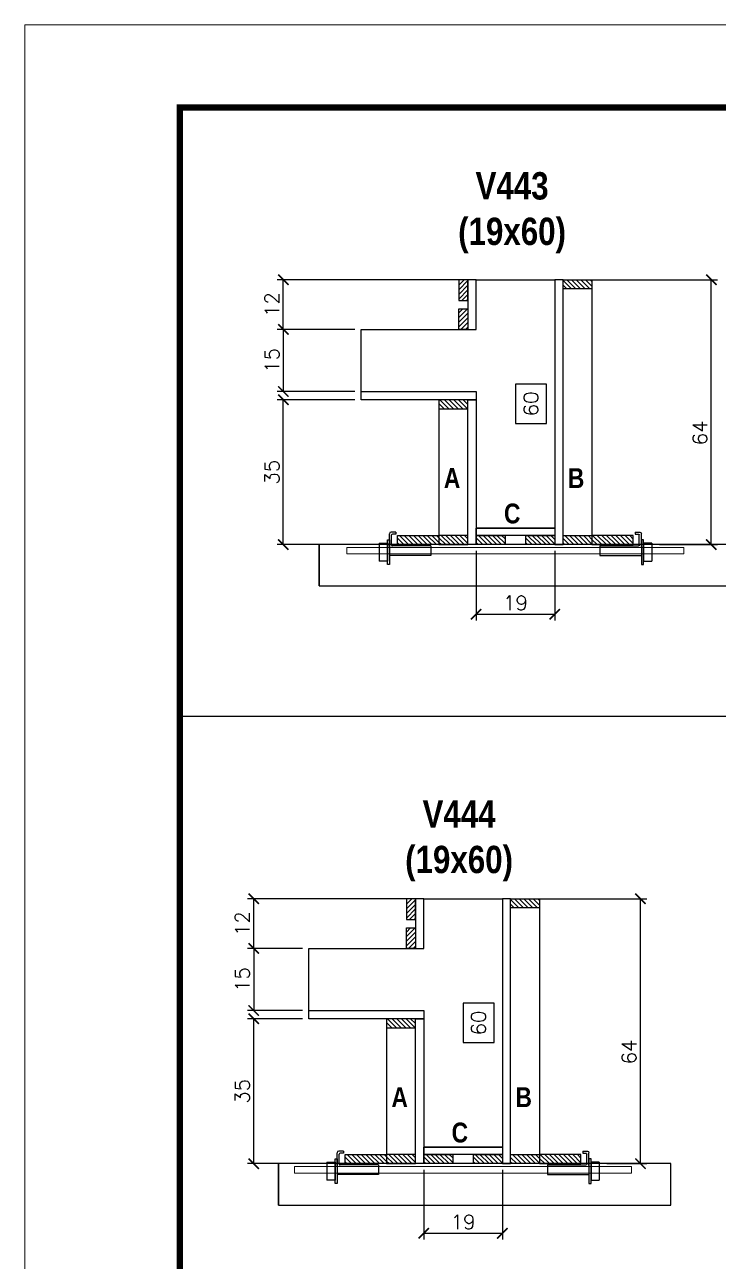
# Model space of a CAD drawing. Extents: x -3394 to 16474, y -5031 to 14397.
# Drawn here: x 5857 to 6193, y 1165 to 1762 of the extents above; entities that cross this region are included whole.
import ezdxf

# ---------------------------------------------------------------- set-up
doc = ezdxf.new("R2010")
doc.units = 0
doc.linetypes.add('DASHED', pattern=[0.75, 0.5, -0.25])
doc.layers.get('0').update_dxf_attribs({"linetype": 'CONTINUOUS'})
doc.layers.get('Defpoints').update_dxf_attribs({"linetype": 'CONTINUOUS'})
for name, color, linetype in [('barrote', 251, 'CONTINUOUS'), ('COTA', 241, 'CONTINUOUS'), ('Cota Seção (2x)', 4, 'CONTINUOUS'), ('detalhes', 4, 'CONTINUOUS'), ('NOMENCLATURA', 7, 'CONTINUOUS'), ('Painéis', 200, 'CONTINUOUS'), ('presilha', 1, 'CONTINUOUS'), ('SARR_2.2x7', 40, 'CONTINUOUS'), ('SARR_3.5x7', 81, 'CONTINUOUS')]:
    doc.layers.add(name, color=color, linetype=linetype)
for name, color, linetype, lineweight in [('CONCRETO', 251, 'CONTINUOUS', 25), ('Folhas', 255, 'CONTINUOUS', 9), ('SARRAFO DE PRESSAO', 251, 'DASHED', 9), ('SCO-___-LAJ', 2, 'CONTINUOUS', 0)]:
    doc.layers.add(name, color=color, linetype=linetype, lineweight=lineweight)
doc.styles.add('ROMANS', font='romans.shx')
doc.styles.add('TECNICA', font='techb___.ttf', dxfattribs={"height": 10})
doc.dimstyles.new('Cota Seção (2x)', dxfattribs={"dimtxt": 7, "dimasz": 5, "dimexe": 3, "dimexo": 3, "dimgap": 2, "dimtad": 3, "dimdec": 1, "dimlfac": 0.5, "dimzin": 12, "dimdsep": 46, "dimtxsty": 'ROMANS', "dimblk": 'ARCHTICK', "dimcen": 0, "dimclrd": 4, "dimclre": 4, "dimclrt": 1, "dimadec": 1, "dimazin": 3, "dimtfac": 1, "dimtdec": 1, "dimtmove": 0, "dimatfit": 3, "dimldrblk": 'OBLIQUE', "dimfxl": 1, "dimtolj": 1, "dimtzin": 12, "dimarcsym": 0})
doc.dimstyles.new('Cota Seção interna', dxfattribs={"dimtxt": 7, "dimasz": 6, "dimexe": 0.18, "dimexo": 2, "dimgap": -4, "dimtad": 3, "dimdec": 1, "dimlfac": 0.5, "dimzin": 12, "dimdsep": 46, "dimtxsty": 'ROMANS', "dimblk": 'ARCHTICK', "dimcen": 0.09, "dimse1": 1, "dimse2": 1, "dimsd1": 1, "dimsd2": 1, "dimclrd": 180, "dimclre": 5, "dimclrt": 1, "dimadec": 0, "dimazin": 3, "dimtfac": 1, "dimtdec": 1, "dimtofl": 0, "dimtmove": 0, "dimatfit": 3, "dimldrblk": 'ARCHTICK', "dimfxl": 1, "dimtolj": 1, "dimtzin": 0, "dimarcsym": 0})
pattern_1 = [(135, (-2119.2483, -13249.0879), (-1.12253202, -1.12253202), [])]
pattern_2 = [(135, (-2075.2483, -13249.0879), (-1.12253202, -1.12253202), [])]
pattern_3 = [(225, (20450.6812, -6125.2628), (1.12253202, -1.12253202), [])]
pattern_4 = [(135, (-2144.5727, -13548.2652), (-1.12253202, -1.12253202), [])]
pattern_5 = [(135, (-2100.5727, -13548.2652), (-1.12253202, -1.12253202), [])]
pattern_6 = [(225, (20425.3568, -6424.4402), (1.12253202, -1.12253202), [])]

# ---------------------------------------------------------------- blocks, each defined once
blk = doc.blocks.new('9999999999')
at = {"layer": 'Folhas'}
blk.add_lwpolyline([(98138.98, 34190.21), (99623.98, 34190.21), (99623.98, 35240.21), (98138.98, 35240.21)], close=True, dxfattribs=at)
at = {"layer": 'Folhas', "color": 30, "const_width": 3}
blk.add_lwpolyline([(98213.98, 34230.21), (99583.98, 34230.21), (99583.98, 35200.21), (98213.98, 35200.21)], close=True, dxfattribs=at)
blk = doc.blocks.new('_ArchTick')
at = {"color": 0, "linetype": 'ByBlock', "const_width": 0.15}
blk.add_lwpolyline([(-0.5, -0.5), (0.5, 0.5)], dxfattribs=at)
blk = doc.blocks.new('*D938')
at = {"layer": 'COTA', "color": 4, "lineweight": -2, "transparency": 16777216}
for p, q in [((6016.84, 1580.99), (5979.23, 1580.99)), ((5982.23, 1510.99), (5982.23, 1580.99)), ((6034.44, 1510.99), (5979.23, 1510.99))]:
    blk.add_line(p, q, dxfattribs=at)
at = {"layer": 'Defpoints', "color": 0, "transparency": 16777216}
for p in [(5982.23, 1580.99), (6019.84, 1580.99), (6037.44, 1510.99)]:
    blk.add_point(p, dxfattribs=at)
at = {"layer": 'COTA', "color": 4, "lineweight": -2, "transparency": 16777216, "xscale": 5, "yscale": 5, "zscale": 5}
for p, rotation in [((5982.23, 1580.99), 90), ((5982.23, 1510.99), 270)]:
    blk.add_blockref('_ArchTick', p, dxfattribs=dict(at, rotation=rotation))
at = {"layer": 'COTA', "color": 1, "transparency": 16777216, "insert": (5976.73, 1545.99), "char_height": 7, "attachment_point": 5, "rotation": 90, "style": 'ROMANS'}
blk.add_mtext('\\A1;35', dxfattribs=at)
blk = doc.blocks.new('_Oblique')
at = {"color": 0, "linetype": 'ByBlock', "lineweight": -2}
blk.add_line((-0.5, -0.5), (0.5, 0.5), dxfattribs=at)
blk = doc.blocks.new('*D939')
at = {"layer": 'COTA', "color": 4, "lineweight": -2, "transparency": 16777216}
for p, q in [((6016.84, 1614.99), (5979.23, 1614.99)), ((5982.23, 1614.99), (5982.23, 1584.99)), ((6016.84, 1584.99), (5979.23, 1584.99))]:
    blk.add_line(p, q, dxfattribs=at)
at = {"layer": 'Defpoints', "color": 0, "transparency": 16777216}
for p in [(6019.84, 1614.99), (5982.23, 1584.99), (6019.84, 1584.99)]:
    blk.add_point(p, dxfattribs=at)
at = {"layer": 'COTA', "color": 4, "lineweight": -2, "transparency": 16777216, "xscale": 5, "yscale": 5, "zscale": 5}
for p, rotation in [((5982.23, 1614.99), 90), ((5982.23, 1584.99), 270)]:
    blk.add_blockref('_ArchTick', p, dxfattribs=dict(at, rotation=rotation))
at = {"layer": 'COTA', "color": 1, "transparency": 16777216, "insert": (5976.73, 1599.99), "char_height": 7, "attachment_point": 5, "rotation": 90, "style": 'ROMANS'}
blk.add_mtext('\\A1;15', dxfattribs=at)
blk = doc.blocks.new('*D940')
at = {"layer": 'COTA', "color": 4, "lineweight": -2, "transparency": 16777216}
for p, q in [((6120.44, 1638.99), (6192.14, 1638.99)), ((6189.14, 1510.99), (6189.14, 1638.99)), ((6164.04, 1510.99), (6192.14, 1510.99))]:
    blk.add_line(p, q, dxfattribs=at)
at = {"layer": 'Defpoints', "color": 0, "transparency": 16777216}
for p in [(6117.44, 1638.99), (6189.14, 1638.99), (6161.04, 1510.99)]:
    blk.add_point(p, dxfattribs=at)
at = {"layer": 'COTA', "color": 4, "lineweight": -2, "transparency": 16777216, "xscale": 5, "yscale": 5, "zscale": 5}
for p, rotation in [((6189.14, 1638.99), 90), ((6189.14, 1510.99), 270)]:
    blk.add_blockref('_ArchTick', p, dxfattribs=dict(at, rotation=rotation))
at = {"layer": 'COTA', "color": 1, "transparency": 16777216, "insert": (6183.64, 1564.99), "char_height": 7, "attachment_point": 5, "rotation": 90, "style": 'ROMANS'}
blk.add_mtext('\\A1;64', dxfattribs=at)
blk = doc.blocks.new('*D941')
at = {"layer": 'Cota Seção (2x)', "color": 180, "lineweight": -2, "transparency": 16777216}
for p, q in [((6109.44, 1588.49), (6094.44, 1588.49)), ((6094.44, 1588.49), (6094.44, 1569.49)), ((6109.44, 1569.49), (6109.44, 1588.49)), ((6094.44, 1569.49), (6109.44, 1569.49))]:
    blk.add_line(p, q, dxfattribs=at)
at = {"layer": 'Defpoints', "color": 0, "transparency": 16777216}
for p in [(6113.44, 1638.99), (6113.44, 1638.99), (6113.44, 1518.99)]:
    blk.add_point(p, dxfattribs=at)
at = {"layer": 'Cota Seção (2x)', "color": 1, "transparency": 16777216, "insert": (6101.94, 1578.99), "char_height": 7, "attachment_point": 5, "rotation": 90, "style": 'ROMANS'}
blk.add_mtext('\\A1;60', dxfattribs=at)
blk = doc.blocks.new('PRESILHA METÁLICA 1')
at = {"layer": 'presilha'}
for p, q in [((7.5, 10.64), (7.5, 19.86)), ((12, 21), (8.64, 21)), ((9, 11.57), (9, 18.93)), ((12, 19.5), (9.57, 19.5)), ((12, 21), (12, 19.5)), ((0, 13), (6, 13)), ((0, 13), (0, 0)), ((6, 15.5), (7.5, 15.5)), ((6, -2.5), (6, 15.5)), ((6, 13), (6, 0)), ((7.5, 15.5), (7.5, -2.5)), ((37.5, 11), (9.57, 11)), ((37.5, 11), (37.5, 4.1)), ((6, 0), (0, 0)), ((37.5, 4.1), (7.5, 4.1)), ((7.5, -2.5), (6, -2.5))]:
    blk.add_line(p, q, dxfattribs=at)
for centre, radius, start, end in [((8.64, 19.86), 1.14, 90, 180), ((9.57, 18.93), 0.57, 90, 180), ((9.57, 11.57), 0.57, 180, 270)]:
    blk.add_arc(centre, radius, start, end, dxfattribs=at)
blk = doc.blocks.new('*D942')
at = {"layer": 'COTA', "color": 4, "lineweight": -2, "transparency": 16777216}
for p, q in [((6075.44, 1507.99), (6075.44, 1474.31)), ((6113.44, 1507.99), (6113.44, 1474.31)), ((6075.44, 1477.31), (6113.44, 1477.31))]:
    blk.add_line(p, q, dxfattribs=at)
at = {"layer": 'Defpoints', "color": 0, "transparency": 16777216}
for p in [(6075.44, 1510.99), (6113.44, 1510.99), (6113.44, 1477.31)]:
    blk.add_point(p, dxfattribs=at)
at = {"layer": 'COTA', "color": 4, "lineweight": -2, "transparency": 16777216, "xscale": 5, "yscale": 5, "zscale": 5, "rotation": 180}
blk.add_blockref('_ArchTick', (6075.44, 1477.31), dxfattribs=at)
at = {"layer": 'COTA', "color": 4, "lineweight": -2, "transparency": 16777216, "xscale": 5, "yscale": 5, "zscale": 5}
blk.add_blockref('_ArchTick', (6113.44, 1477.31), dxfattribs=at)
at = {"layer": 'COTA', "color": 1, "transparency": 16777216, "insert": (6094.44, 1482.81), "char_height": 7, "attachment_point": 5, "style": 'ROMANS'}
blk.add_mtext('\\A1;19', dxfattribs=at)
blk = doc.blocks.new('*D943')
at = {"layer": 'COTA', "color": 4, "lineweight": -2, "transparency": 16777216}
for p, q in [((6068.44, 1638.99), (5979.23, 1638.99)), ((5982.23, 1614.99), (5982.23, 1638.99)), ((6016.84, 1614.99), (5979.23, 1614.99))]:
    blk.add_line(p, q, dxfattribs=at)
at = {"layer": 'Defpoints', "color": 0, "transparency": 16777216}
for p in [(5982.23, 1638.99), (6071.44, 1638.99), (6019.84, 1614.99)]:
    blk.add_point(p, dxfattribs=at)
at = {"layer": 'COTA', "color": 4, "lineweight": -2, "transparency": 16777216, "xscale": 5, "yscale": 5, "zscale": 5}
for p, rotation in [((5982.23, 1638.99), 90), ((5982.23, 1614.99), 270)]:
    blk.add_blockref('_ArchTick', p, dxfattribs=dict(at, rotation=rotation))
at = {"layer": 'COTA', "color": 1, "transparency": 16777216, "insert": (5976.73, 1626.99), "char_height": 7, "attachment_point": 5, "rotation": 90, "style": 'ROMANS'}
blk.add_mtext('\\A1;12', dxfattribs=at)
blk = doc.blocks.new('*D994')
at = {"layer": 'COTA', "color": 4, "lineweight": -2, "transparency": 16777216}
for p, q in [((5991.51, 1281.81), (5964.92, 1281.81)), ((5967.92, 1211.81), (5967.92, 1281.81)), ((6009.11, 1211.81), (5964.92, 1211.81))]:
    blk.add_line(p, q, dxfattribs=at)
at = {"layer": 'Defpoints', "color": 0, "transparency": 16777216}
for p in [(5967.92, 1281.81), (5994.51, 1281.81), (6012.11, 1211.81)]:
    blk.add_point(p, dxfattribs=at)
at = {"layer": 'COTA', "color": 4, "lineweight": -2, "transparency": 16777216, "xscale": 5, "yscale": 5, "zscale": 5}
for p, rotation in [((5967.92, 1281.81), 90), ((5967.92, 1211.81), 270)]:
    blk.add_blockref('_ArchTick', p, dxfattribs=dict(at, rotation=rotation))
at = {"layer": 'COTA', "color": 1, "transparency": 16777216, "insert": (5962.42, 1246.81), "char_height": 7, "attachment_point": 5, "rotation": 90, "style": 'ROMANS'}
blk.add_mtext('\\A1;35', dxfattribs=at)
blk = doc.blocks.new('*D995')
at = {"layer": 'COTA', "color": 4, "lineweight": -2, "transparency": 16777216}
for p, q in [((5991.51, 1315.81), (5964.92, 1315.81)), ((5967.92, 1315.81), (5967.92, 1285.81)), ((5991.51, 1285.81), (5964.92, 1285.81))]:
    blk.add_line(p, q, dxfattribs=at)
at = {"layer": 'Defpoints', "color": 0, "transparency": 16777216}
for p in [(5994.51, 1315.81), (5967.92, 1285.81), (5994.51, 1285.81)]:
    blk.add_point(p, dxfattribs=at)
at = {"layer": 'COTA', "color": 4, "lineweight": -2, "transparency": 16777216, "xscale": 5, "yscale": 5, "zscale": 5}
for p, rotation in [((5967.92, 1315.81), 90), ((5967.92, 1285.81), 270)]:
    blk.add_blockref('_ArchTick', p, dxfattribs=dict(at, rotation=rotation))
at = {"layer": 'COTA', "color": 1, "transparency": 16777216, "insert": (5962.42, 1300.81), "char_height": 7, "attachment_point": 5, "rotation": 90, "style": 'ROMANS'}
blk.add_mtext('\\A1;15', dxfattribs=at)
blk = doc.blocks.new('*D996')
at = {"layer": 'COTA', "color": 4, "lineweight": -2, "transparency": 16777216}
for p, q in [((6095.11, 1339.81), (6157.9, 1339.81)), ((6154.9, 1211.81), (6154.9, 1339.81)), ((6138.71, 1211.81), (6157.9, 1211.81))]:
    blk.add_line(p, q, dxfattribs=at)
at = {"layer": 'Defpoints', "color": 0, "transparency": 16777216}
for p in [(6092.11, 1339.81), (6154.9, 1339.81), (6135.71, 1211.81)]:
    blk.add_point(p, dxfattribs=at)
at = {"layer": 'COTA', "color": 4, "lineweight": -2, "transparency": 16777216, "xscale": 5, "yscale": 5, "zscale": 5}
for p, rotation in [((6154.9, 1339.81), 90), ((6154.9, 1211.81), 270)]:
    blk.add_blockref('_ArchTick', p, dxfattribs=dict(at, rotation=rotation))
at = {"layer": 'COTA', "color": 1, "transparency": 16777216, "insert": (6149.4, 1265.81), "char_height": 7, "attachment_point": 5, "rotation": 90, "style": 'ROMANS'}
blk.add_mtext('\\A1;64', dxfattribs=at)
blk = doc.blocks.new('*D997')
at = {"layer": 'Cota Seção (2x)', "color": 180, "lineweight": -2, "transparency": 16777216}
for p, q in [((6084.11, 1289.31), (6069.11, 1289.31)), ((6069.11, 1289.31), (6069.11, 1270.31)), ((6084.11, 1270.31), (6084.11, 1289.31)), ((6069.11, 1270.31), (6084.11, 1270.31))]:
    blk.add_line(p, q, dxfattribs=at)
at = {"layer": 'Defpoints', "color": 0, "transparency": 16777216}
for p in [(6088.11, 1339.81), (6088.11, 1339.81), (6088.11, 1219.81)]:
    blk.add_point(p, dxfattribs=at)
at = {"layer": 'Cota Seção (2x)', "color": 1, "transparency": 16777216, "insert": (6076.61, 1279.81), "char_height": 7, "attachment_point": 5, "rotation": 90, "style": 'ROMANS'}
blk.add_mtext('\\A1;60', dxfattribs=at)
blk = doc.blocks.new('*D998')
at = {"layer": 'COTA', "color": 4, "lineweight": -2, "transparency": 16777216}
for p, q in [((6050.11, 1208.81), (6050.11, 1175.14)), ((6088.11, 1208.81), (6088.11, 1175.14)), ((6050.11, 1178.14), (6088.11, 1178.14))]:
    blk.add_line(p, q, dxfattribs=at)
at = {"layer": 'Defpoints', "color": 0, "transparency": 16777216}
for p in [(6050.11, 1211.81), (6088.11, 1211.81), (6088.11, 1178.14)]:
    blk.add_point(p, dxfattribs=at)
at = {"layer": 'COTA', "color": 4, "lineweight": -2, "transparency": 16777216, "xscale": 5, "yscale": 5, "zscale": 5, "rotation": 180}
blk.add_blockref('_ArchTick', (6050.11, 1178.14), dxfattribs=at)
at = {"layer": 'COTA', "color": 4, "lineweight": -2, "transparency": 16777216, "xscale": 5, "yscale": 5, "zscale": 5}
blk.add_blockref('_ArchTick', (6088.11, 1178.14), dxfattribs=at)
at = {"layer": 'COTA', "color": 1, "transparency": 16777216, "insert": (6069.11, 1183.64), "char_height": 7, "attachment_point": 5, "style": 'ROMANS'}
blk.add_mtext('\\A1;19', dxfattribs=at)
blk = doc.blocks.new('*D999')
at = {"layer": 'COTA', "color": 4, "lineweight": -2, "transparency": 16777216}
for p, q in [((6043.11, 1339.81), (5964.92, 1339.81)), ((5967.92, 1315.81), (5967.92, 1339.81)), ((5991.51, 1315.81), (5964.92, 1315.81))]:
    blk.add_line(p, q, dxfattribs=at)
at = {"layer": 'Defpoints', "color": 0, "transparency": 16777216}
for p in [(5967.92, 1339.81), (6046.11, 1339.81), (5994.51, 1315.81)]:
    blk.add_point(p, dxfattribs=at)
at = {"layer": 'COTA', "color": 4, "lineweight": -2, "transparency": 16777216, "xscale": 5, "yscale": 5, "zscale": 5}
for p, rotation in [((5967.92, 1339.81), 90), ((5967.92, 1315.81), 270)]:
    blk.add_blockref('_ArchTick', p, dxfattribs=dict(at, rotation=rotation))
at = {"layer": 'COTA', "color": 1, "transparency": 16777216, "insert": (5962.42, 1327.81), "char_height": 7, "attachment_point": 5, "rotation": 90, "style": 'ROMANS'}
blk.add_mtext('\\A1;12', dxfattribs=at)

msp = doc.modelspace()

# ---------------------------------------------------------------- hatches: boundary and pattern name
at = {"layer": 'SARR_2.2x7'}
h = msp.add_hatch(dxfattribs=at)
h.set_pattern_fill('ANSI31', color=256, scale=0.5, angle=180)
h.set_pattern_definition(pattern_3)
h.paths.add_polyline_path([(6071.44, 1638.99), (6067.04, 1638.99), (6067.04, 1628.99), (6071.44, 1628.99)])
h = msp.add_hatch(dxfattribs=at)
h.set_pattern_fill('ANSI31', color=256, scale=0.5, angle=90)
h.set_pattern_definition([(135, (-2075.2483, -13185.0879), (-1.12253202, -1.12253202), [])])
h.paths.add_polyline_path([(6117.44, 1634.59), (6117.44, 1638.99), (6131.44, 1638.99), (6131.44, 1634.59)])
h = msp.add_hatch(dxfattribs=at)
h.set_pattern_fill('ANSI31', color=256, scale=0.5, angle=180)
h.set_pattern_definition(pattern_3)
h.paths.add_polyline_path([(6071.44, 1614.99), (6067.04, 1614.99), (6067.04, 1624.99), (6071.44, 1624.99)])
h = msp.add_hatch(dxfattribs=at)
h.set_pattern_fill('ANSI31', color=256, scale=0.5, angle=90)
h.set_pattern_definition([(135, (-2119.2483, -13229.0879), (-1.12253202, -1.12253202), [])])
h.paths.add_polyline_path([(6071.44, 1576.59), (6071.44, 1580.99), (6057.44, 1580.99), (6057.44, 1576.59)])
h = msp.add_hatch(dxfattribs=at)
h.set_pattern_fill('ANSI31', color=256, scale=0.5, angle=90)
h.set_pattern_definition(pattern_1)
h.paths.add_polyline_path([(6037.44, 1510.99), (6037.44, 1515.39), (6057.44, 1515.39), (6057.44, 1510.99)])
h = msp.add_hatch(dxfattribs=at)
h.set_pattern_fill('ANSI31', color=256, scale=0.5, angle=90)
h.set_pattern_definition(pattern_1)
h.paths.add_polyline_path([(6071.44, 1510.99), (6071.44, 1515.39), (6057.44, 1515.39), (6057.44, 1510.99)])
h = msp.add_hatch(dxfattribs=at)
h.set_pattern_fill('ANSI31', color=256, scale=0.5, angle=90)
h.set_pattern_definition(pattern_1)
h.paths.add_polyline_path([(6075.44, 1510.99), (6075.44, 1515.39), (6089.44, 1515.39), (6089.44, 1510.99)])
h = msp.add_hatch(dxfattribs=at)
h.set_pattern_fill('ANSI31', color=256, scale=0.5, angle=90)
h.set_pattern_definition(pattern_2)
h.paths.add_polyline_path([(6099.44, 1510.99), (6099.44, 1515.39), (6113.44, 1515.39), (6113.44, 1510.99)])
h = msp.add_hatch(dxfattribs=at)
h.set_pattern_fill('ANSI31', color=256, scale=0.5, angle=90)
h.set_pattern_definition(pattern_2)
h.paths.add_polyline_path([(6117.44, 1510.99), (6117.44, 1515.39), (6131.44, 1515.39), (6131.44, 1510.99)])
h = msp.add_hatch(dxfattribs=at)
h.set_pattern_fill('ANSI31', color=256, scale=0.5, angle=90)
h.set_pattern_definition(pattern_2)
h.paths.add_polyline_path([(6151.44, 1510.99), (6151.44, 1515.39), (6131.44, 1515.39), (6131.44, 1510.99)])
h = msp.add_hatch(dxfattribs=at)
h.set_pattern_fill('ANSI31', color=256, scale=0.5, angle=180)
h.set_pattern_definition(pattern_6)
h.paths.add_polyline_path([(6046.11, 1339.81), (6041.71, 1339.81), (6041.71, 1329.81), (6046.11, 1329.81)])
h = msp.add_hatch(dxfattribs=at)
h.set_pattern_fill('ANSI31', color=256, scale=0.5, angle=90)
h.set_pattern_definition([(135, (-2100.5727, -13484.2652), (-1.12253202, -1.12253202), [])])
h.paths.add_polyline_path([(6092.11, 1335.41), (6092.11, 1339.81), (6106.11, 1339.81), (6106.11, 1335.41)])
h = msp.add_hatch(dxfattribs=at)
h.set_pattern_fill('ANSI31', color=256, scale=0.5, angle=180)
h.set_pattern_definition(pattern_6)
h.paths.add_polyline_path([(6046.11, 1315.81), (6041.71, 1315.81), (6041.71, 1325.81), (6046.11, 1325.81)])
h = msp.add_hatch(dxfattribs=at)
h.set_pattern_fill('ANSI31', color=256, scale=0.5, angle=90)
h.set_pattern_definition([(135, (-2144.5727, -13528.2652), (-1.12253202, -1.12253202), [])])
h.paths.add_polyline_path([(6046.11, 1277.41), (6046.11, 1281.81), (6032.11, 1281.81), (6032.11, 1277.41)])
h = msp.add_hatch(dxfattribs=at)
h.set_pattern_fill('ANSI31', color=256, scale=0.5, angle=90)
h.set_pattern_definition(pattern_4)
h.paths.add_polyline_path([(6012.11, 1211.81), (6012.11, 1216.21), (6032.11, 1216.21), (6032.11, 1211.81)])
h = msp.add_hatch(dxfattribs=at)
h.set_pattern_fill('ANSI31', color=256, scale=0.5, angle=90)
h.set_pattern_definition(pattern_4)
h.paths.add_polyline_path([(6046.11, 1211.81), (6046.11, 1216.21), (6032.11, 1216.21), (6032.11, 1211.81)])
h = msp.add_hatch(dxfattribs=at)
h.set_pattern_fill('ANSI31', color=256, scale=0.5, angle=90)
h.set_pattern_definition(pattern_4)
h.paths.add_polyline_path([(6050.11, 1211.81), (6050.11, 1216.21), (6064.11, 1216.21), (6064.11, 1211.81)])
h = msp.add_hatch(dxfattribs=at)
h.set_pattern_fill('ANSI31', color=256, scale=0.5, angle=90)
h.set_pattern_definition(pattern_5)
h.paths.add_polyline_path([(6074.11, 1211.81), (6074.11, 1216.21), (6088.11, 1216.21), (6088.11, 1211.81)])
h = msp.add_hatch(dxfattribs=at)
h.set_pattern_fill('ANSI31', color=256, scale=0.5, angle=90)
h.set_pattern_definition(pattern_5)
h.paths.add_polyline_path([(6092.11, 1211.81), (6092.11, 1216.21), (6106.11, 1216.21), (6106.11, 1211.81)])
h = msp.add_hatch(dxfattribs=at)
h.set_pattern_fill('ANSI31', color=256, scale=0.5, angle=90)
h.set_pattern_definition(pattern_5)
h.paths.add_polyline_path([(6126.11, 1211.81), (6126.11, 1216.21), (6106.11, 1216.21), (6106.11, 1211.81)])

# ---------------------------------------------------------------- linework, layer by layer
at = {"layer": 'barrote'}
for points in [[(5999.58, 1490.99), (6199.17, 1490.99), (6199.17, 1510.99), (5999.58, 1510.99)], [(5979.87, 1191.81), (6169.57, 1191.81), (6169.57, 1211.81), (5979.87, 1211.81)]]:
    msp.add_lwpolyline(points, close=True, dxfattribs=at)
at = {"layer": 'CONCRETO'}
for p, q in [((6075.44, 1638.99), (6113.44, 1638.99)), ((6113.44, 1638.99), (6113.44, 1598.99)), ((6019.84, 1584.99), (6019.84, 1614.99)), ((6019.84, 1614.99), (6075.44, 1614.99)), ((6113.44, 1598.99), (6113.44, 1598.99)), ((6113.44, 1598.99), (6113.44, 1518.99)), ((6019.84, 1584.99), (6075.44, 1584.99)), ((6075.44, 1584.99), (6075.44, 1518.99)), ((6113.44, 1518.99), (6075.44, 1518.99)), ((6057.44, 1510.99), (6057.44, 1510.99)), ((6113.44, 1510.99), (6113.44, 1510.99)), ((6131.44, 1510.99), (6131.44, 1510.99)), ((6050.11, 1339.81), (6088.11, 1339.81)), ((6088.11, 1339.81), (6088.11, 1299.81)), ((5994.51, 1285.81), (5994.51, 1315.81)), ((5994.51, 1315.81), (6050.11, 1315.81)), ((6088.11, 1299.81), (6088.11, 1299.81)), ((6088.11, 1299.81), (6088.11, 1219.81)), ((5994.51, 1285.81), (6050.11, 1285.81)), ((6050.11, 1285.81), (6050.11, 1219.81)), ((6088.11, 1219.81), (6050.11, 1219.81)), ((6032.11, 1211.81), (6032.11, 1211.81)), ((6088.11, 1211.81), (6088.11, 1211.81)), ((6106.11, 1211.81), (6106.11, 1211.81))]:
    msp.add_line(p, q, dxfattribs=at)
at = {"layer": 'COTA', "linetype": 'Continuous'}
msp.add_line((5932.21, 1428.12), (7302.21, 1428.12), dxfattribs=at)
at = {"layer": 'detalhes', "color": 250}
for p, q in [((5999.58, 1490.99), (5999.58, 1510.99)), ((5979.87, 1191.81), (5979.87, 1211.81))]:
    msp.add_line(p, q, dxfattribs=at)
at = {"layer": 'Painéis'}
for points in [[(6075.44, 1638.99), (6071.44, 1638.99), (6071.44, 1614.99), (6075.44, 1614.99)], [(6117.44, 1638.99), (6113.44, 1638.99), (6113.44, 1510.99), (6117.44, 1510.99)], [(6019.84, 1580.99), (6019.84, 1584.99), (6075.44, 1584.99), (6075.44, 1580.99)], [(6071.44, 1580.99), (6075.44, 1580.99), (6075.44, 1510.99), (6071.44, 1510.99)], [(6075.44, 1515.39), (6075.44, 1518.99), (6113.44, 1518.99), (6113.44, 1515.39)], [(6050.11, 1339.81), (6046.11, 1339.81), (6046.11, 1315.81), (6050.11, 1315.81)], [(6092.11, 1339.81), (6088.11, 1339.81), (6088.11, 1211.81), (6092.11, 1211.81)], [(5994.51, 1281.81), (5994.51, 1285.81), (6050.11, 1285.81), (6050.11, 1281.81)], [(6046.11, 1281.81), (6050.11, 1281.81), (6050.11, 1211.81), (6046.11, 1211.81)], [(6050.11, 1216.21), (6050.11, 1219.81), (6088.11, 1219.81), (6088.11, 1216.21)]]:
    msp.add_lwpolyline(points, close=True, dxfattribs=at)
at = {"layer": 'SARR_2.2x7'}
for points in [[(6071.44, 1638.99), (6067.04, 1638.99), (6067.04, 1628.99), (6071.44, 1628.99)], [(6117.44, 1634.59), (6117.44, 1638.99), (6131.44, 1638.99), (6131.44, 1634.59)], [(6071.44, 1614.99), (6067.04, 1614.99), (6067.04, 1624.99), (6071.44, 1624.99)], [(6071.44, 1576.59), (6071.44, 1580.99), (6057.44, 1580.99), (6057.44, 1576.59)], [(6037.44, 1510.99), (6037.44, 1515.39), (6057.44, 1515.39), (6057.44, 1510.99)], [(6071.44, 1510.99), (6071.44, 1515.39), (6057.44, 1515.39), (6057.44, 1510.99)], [(6075.44, 1510.99), (6075.44, 1515.39), (6089.44, 1515.39), (6089.44, 1510.99)], [(6099.44, 1510.99), (6099.44, 1515.39), (6113.44, 1515.39), (6113.44, 1510.99)], [(6117.44, 1510.99), (6117.44, 1515.39), (6131.44, 1515.39), (6131.44, 1510.99)], [(6151.44, 1510.99), (6151.44, 1515.39), (6131.44, 1515.39), (6131.44, 1510.99)], [(6046.11, 1339.81), (6041.71, 1339.81), (6041.71, 1329.81), (6046.11, 1329.81)], [(6092.11, 1335.41), (6092.11, 1339.81), (6106.11, 1339.81), (6106.11, 1335.41)], [(6046.11, 1315.81), (6041.71, 1315.81), (6041.71, 1325.81), (6046.11, 1325.81)], [(6046.11, 1277.41), (6046.11, 1281.81), (6032.11, 1281.81), (6032.11, 1277.41)], [(6012.11, 1211.81), (6012.11, 1216.21), (6032.11, 1216.21), (6032.11, 1211.81)], [(6046.11, 1211.81), (6046.11, 1216.21), (6032.11, 1216.21), (6032.11, 1211.81)], [(6050.11, 1211.81), (6050.11, 1216.21), (6064.11, 1216.21), (6064.11, 1211.81)], [(6074.11, 1211.81), (6074.11, 1216.21), (6088.11, 1216.21), (6088.11, 1211.81)], [(6092.11, 1211.81), (6092.11, 1216.21), (6106.11, 1216.21), (6106.11, 1211.81)], [(6126.11, 1211.81), (6126.11, 1216.21), (6106.11, 1216.21), (6106.11, 1211.81)]]:
    msp.add_lwpolyline(points, close=True, dxfattribs=at)
at = {"layer": 'SARR_3.5x7'}
for points in [[(6117.44, 1638.99), (6131.44, 1638.99), (6131.44, 1510.99), (6117.44, 1510.99)], [(6071.44, 1580.99), (6057.44, 1580.99), (6057.44, 1510.99), (6071.44, 1510.99)], [(6092.11, 1339.81), (6106.11, 1339.81), (6106.11, 1211.81), (6092.11, 1211.81)], [(6046.11, 1281.81), (6032.11, 1281.81), (6032.11, 1211.81), (6046.11, 1211.81)]]:
    msp.add_lwpolyline(points, close=True, dxfattribs=at)
at = {"layer": 'SCO-___-LAJ', "color": 1}
for points in [[(6012.99, 1509.66), (6175.89, 1509.66), (6175.89, 1506.46), (6012.99, 1506.46)], [(5987.66, 1210.48), (6150.57, 1210.48), (6150.57, 1207.28), (5987.66, 1207.28)]]:
    msp.add_lwpolyline(points, close=True, dxfattribs=at)

# ---------------------------------------------------------------- block references
at = {"layer": 'presilha', "yscale": 0.6666666666666666, "zscale": 0.6666666666666666}
for p, xscale in [((6028.57, 1503.02), 0.6666666666666666), ((6160.31, 1503.02), -0.6666666666666666), ((6003.25, 1203.85), 0.6666666666666666), ((6134.98, 1203.85), -0.6666666666666666)]:
    msp.add_blockref('PRESILHA METÁLICA 1', p, dxfattribs=dict(at, xscale=xscale))
at = {"layer": 'SARRAFO DE PRESSAO', "color": 6, "linetype": 'ByBlock'}
msp.add_blockref('9999999999', (-92281.77, -33477.98), dxfattribs=at)

# ---------------------------------------------------------------- texts
at = {"layer": 'detalhes', "style": 'TECNICA'}
for s, p in [('A', (6059.83, 1538.33)), ('B', (6119.8, 1538.31)), ('C', (6088.92, 1521.23)), ('A', (6034.51, 1239.15)), ('B', (6094.47, 1239.14)), ('C', (6063.59, 1222.05))]:
    msp.add_text(s, height=9.6, dxfattribs=at).set_placement(p)
at = {"layer": 'NOMENCLATURA', "char_height": 13.2, "attachment_point": 2, "style": 'TECNICA'}
for s, insert in [('V443\\P(19x60)', (6092.82, 1690.98)), ('V444\\P(19x60)', (6067.2, 1387.42))]:
    msp.add_mtext_dynamic_manual_height_columns(s, width=13.2, gutter_width=1, heights=[0], dxfattribs=dict(at, insert=insert))

# ---------------------------------------------------------------- dimensions: what is measured, and where the dimension line sits
at = {"layer": 'COTA'}
for base, p1, p2, picture, middle in [((5982.23, 1638.99), (6019.84, 1614.99), (6071.44, 1638.99), '*D943', (5976.73, 1626.99)), ((5982.23, 1584.99), (6019.84, 1614.99), (6019.84, 1584.99), '*D939', (5976.73, 1599.99)), ((5982.23, 1580.99), (6037.44, 1510.99), (6019.84, 1580.99), '*D938', (5976.73, 1545.99)), ((5967.92, 1339.81), (5994.51, 1315.81), (6046.11, 1339.81), '*D999', (5962.42, 1327.81)), ((5967.92, 1285.81), (5994.51, 1315.81), (5994.51, 1285.81), '*D995', (5962.42, 1300.81)), ((5967.92, 1281.81), (6012.11, 1211.81), (5994.51, 1281.81), '*D994', (5962.42, 1246.81))]:
    dim = msp.add_linear_dim(base=base, p1=p1, p2=p2, angle=90, dimstyle='Cota Seção (2x)', dxfattribs=at)
    dim.commit()
    dim.dimension.update_dxf_attribs({"geometry": picture, "text_midpoint": middle})
for base, p1, p2, picture, middle in [((6189.14, 1638.99), (6161.04, 1510.99), (6117.44, 1638.99), '*D940', (6189.14, 1564.99)), ((6154.9, 1339.81), (6135.71, 1211.81), (6092.11, 1339.81), '*D996', (6154.9, 1265.81))]:
    dim = msp.add_linear_dim(base=base, p1=p1, p2=p2, angle=90, dimstyle='Cota Seção (2x)', dxfattribs=at)
    dim.commit()
    dim.dimension.update_dxf_attribs({"geometry": picture, "text_midpoint": middle, "dimtype": 160})
for base, p1, p2, picture, middle in [((6113.44, 1477.31), (6075.44, 1510.99), (6113.44, 1510.99), '*D942', (6094.44, 1482.81)), ((6088.11, 1178.14), (6050.11, 1211.81), (6088.11, 1211.81), '*D998', (6069.11, 1183.64))]:
    dim = msp.add_linear_dim(base=base, p1=p1, p2=p2, dimstyle='Cota Seção (2x)', dxfattribs=at)
    dim.commit()
    dim.dimension.update_dxf_attribs({"geometry": picture, "text_midpoint": middle})
at = {"layer": 'Cota Seção (2x)'}
for base, p1, p2, picture, middle in [((6113.44, 1638.99), (6113.44, 1518.99), (6113.44, 1638.99), '*D941', (6113.44, 1578.99)), ((6088.11, 1339.81), (6088.11, 1219.81), (6088.11, 1339.81), '*D997', (6088.11, 1279.81))]:
    dim = msp.add_linear_dim(base=base, p1=p1, p2=p2, angle=90, dimstyle='Cota Seção interna', dxfattribs=at)
    dim.commit()
    dim.dimension.update_dxf_attribs({"geometry": picture, "text_midpoint": middle, "dimtype": 160})

doc.saveas('drawing.dxf')
